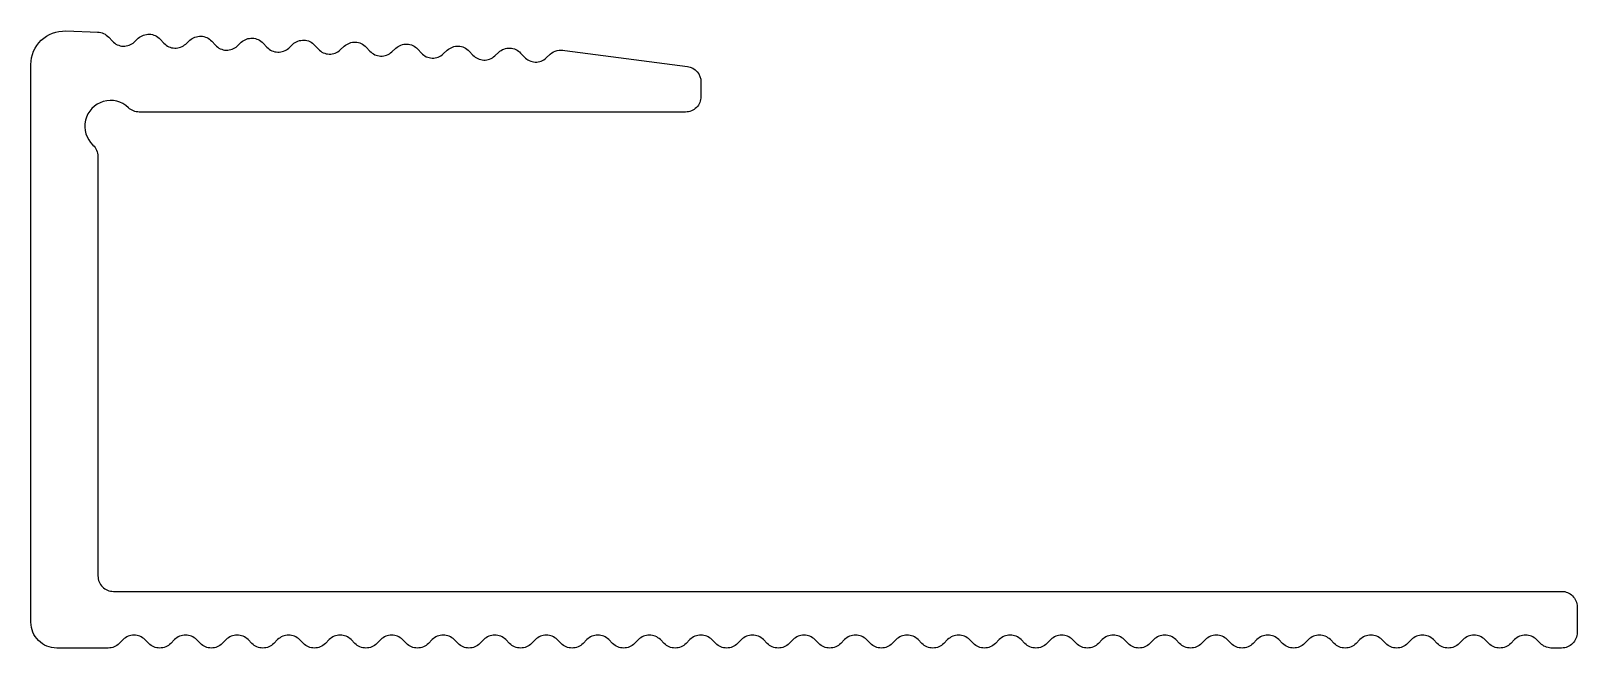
# Model space of a CAD drawing. Extents: x 164.9 to 194.9, y 228.7 to 240.7.
import ezdxf

# ---------------------------------------------------------------- set-up
doc = ezdxf.new("R2010")
doc.units = 0
doc.layers.get('0').update_dxf_attribs({"linetype": 'CONTINUOUS'})

msp = doc.modelspace()

# ---------------------------------------------------------------- linework, layer by layer
at = {"color": 0}
msp.add_line((166.205, 240.688), (166.205, 240.688), dxfattribs=at)
msp.add_lwpolyline([(166.198, 240.688, -0.204335), (166.413, 240.592), (166.486, 240.514, 0.414214), (166.91, 240.497), (166.988, 240.57, -0.414214), (167.412, 240.554), (167.485, 240.475, 0.414214), (167.909, 240.459), (167.988, 240.531, -0.414214), (168.412, 240.515), (168.484, 240.436, 0.414214), (168.908, 240.42), (168.987, 240.493, -0.414214), (169.411, 240.476), (169.484, 240.398, 0.414214), (169.908, 240.381), (169.986, 240.454, -0.414214), (170.41, 240.438), (170.483, 240.359, 0.414214), (170.907, 240.343), (170.985, 240.416, -0.414214), (171.409, 240.399), (171.482, 240.321, 0.414214), (171.906, 240.304), (171.985, 240.377, -0.414214), (172.409, 240.361), (172.481, 240.282, 0.414214), (172.905, 240.266), (172.984, 240.338, -0.414214), (173.408, 240.322), (173.481, 240.244, 0.414214), (173.905, 240.227), (173.983, 240.3, -0.414214), (174.407, 240.284), (174.48, 240.205, 0.414214), (174.904, 240.189), (174.982, 240.261, -0.257858), (175.264, 240.331), (177.643, 240.021, -0.376715), (177.905, 239.723), (177.905, 239.439, -0.414214), (177.605, 239.139), (167.006, 239.139, -0.194482), (166.797, 239.223, 1.00918), (166.109, 238.498, -0.208112), (166.205, 238.278), (166.205, 230.139, 0.414214), (166.505, 229.839), (194.605, 229.839, -0.414214), (194.905, 229.539), (194.905, 229.039, -0.414214), (194.605, 228.739), (194.397, 228.739, -0.165693), (194.192, 228.827), (194.117, 228.902, 0.414214), (193.692, 228.902), (193.617, 228.827, -0.414214), (193.192, 228.827), (193.117, 228.902, 0.414214), (192.692, 228.902), (192.617, 228.827, -0.414214), (192.192, 228.827), (192.117, 228.902, 0.414214), (191.692, 228.902), (191.617, 228.827, -0.414214), (191.192, 228.827), (191.117, 228.902, 0.414214), (190.692, 228.902), (190.617, 228.827, -0.414214), (190.192, 228.827), (190.117, 228.902, 0.414214), (189.692, 228.902), (189.617, 228.827, -0.414214), (189.192, 228.827), (189.117, 228.902, 0.414214), (188.692, 228.902), (188.617, 228.827, -0.414214), (188.192, 228.827), (188.117, 228.902, 0.414214), (187.692, 228.902), (187.617, 228.827, -0.414214), (187.192, 228.827), (187.117, 228.902, 0.414214), (186.692, 228.902), (186.617, 228.827, -0.414214), (186.192, 228.827), (186.117, 228.902, 0.414214), (185.692, 228.902), (185.617, 228.827, -0.414214), (185.192, 228.827), (185.117, 228.902, 0.414214), (184.692, 228.902), (184.617, 228.827, -0.414214), (184.192, 228.827), (184.117, 228.902, 0.414214), (183.692, 228.902), (183.617, 228.827, -0.414214), (183.192, 228.827), (183.117, 228.902, 0.414214), (182.692, 228.902), (182.617, 228.827, -0.414214), (182.192, 228.827), (182.117, 228.902, 0.414214), (181.692, 228.902), (181.617, 228.827, -0.414214), (181.192, 228.827), (181.117, 228.902, 0.414214), (180.692, 228.902), (180.617, 228.827, -0.414214), (180.192, 228.827), (180.117, 228.902, 0.414214), (179.692, 228.902), (179.617, 228.827, -0.414214), (179.192, 228.827), (179.117, 228.902, 0.414214), (178.692, 228.902), (178.617, 228.827, -0.414214), (178.192, 228.827), (178.117, 228.902, 0.414214), (177.692, 228.902), (177.617, 228.827, -0.414214), (177.192, 228.827), (177.117, 228.902, 0.414214), (176.692, 228.902), (176.617, 228.827, -0.414214), (176.192, 228.827), (176.117, 228.902, 0.414214), (175.692, 228.902), (175.617, 228.827, -0.414214), (175.192, 228.827), (175.117, 228.902, 0.414214), (174.692, 228.902), (174.617, 228.827, -0.414214), (174.192, 228.827), (174.117, 228.902, 0.414214), (173.692, 228.902), (173.617, 228.827, -0.414214), (173.192, 228.827), (173.117, 228.902, 0.414214), (172.692, 228.902), (172.617, 228.827, -0.414214), (172.192, 228.827), (172.117, 228.902, 0.414214), (171.692, 228.902), (171.617, 228.827, -0.414214), (171.192, 228.827), (171.117, 228.902, 0.414214), (170.692, 228.902), (170.617, 228.827, -0.414214), (170.192, 228.827), (170.117, 228.902, 0.414214), (169.692, 228.902), (169.617, 228.827, -0.414214), (169.192, 228.827), (169.117, 228.902, 0.414214), (168.692, 228.902), (168.617, 228.827, -0.414214), (168.192, 228.827), (168.117, 228.902, 0.414214), (167.692, 228.902), (167.617, 228.827, -0.414214), (167.192, 228.827), (167.117, 228.902, 0.414214), (166.692, 228.902), (166.617, 228.827, -0.198912), (166.405, 228.739), (165.405, 228.739, -0.414214), (164.905, 229.239), (164.905, 240.063, -0.425629), (165.58, 240.712), (166.211, 240.688)], format="xyb", dxfattribs=at)

doc.saveas('drawing.dxf')
